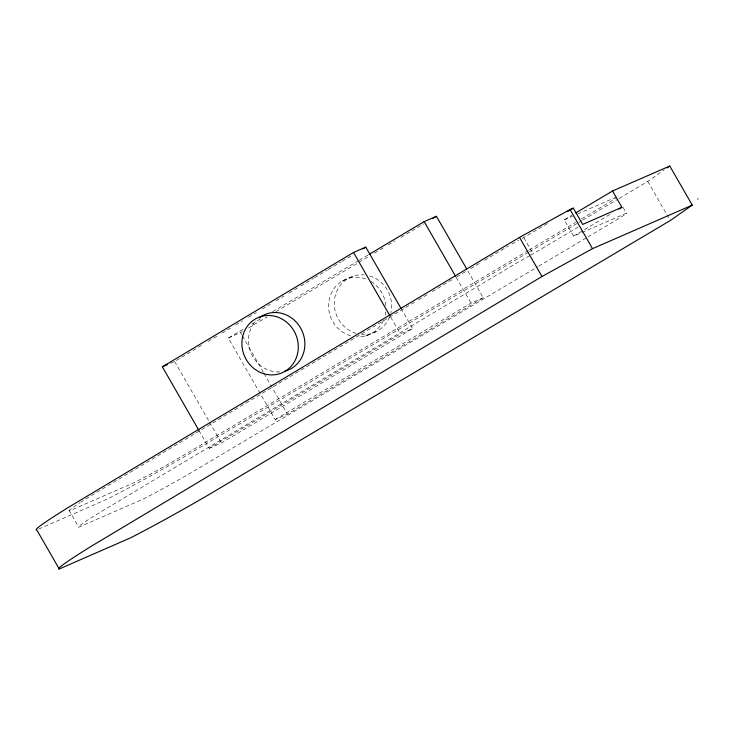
<?xml version="1.0" encoding="UTF-8"?>
<svg xmlns="http://www.w3.org/2000/svg" width="735" height="735" viewBox="0 0 735 735"><rect width="100%" height="100%" fill="white"/><g stroke="black" fill="none" stroke-linecap="round" stroke-linejoin="round"><path stroke-width="0.55" stroke-dasharray="3.67 2.76" d="M619.201 198.413L647.783 181.416L664.275 169.877M170.529 363.265L174.618 361.482L203.2 344.384M208.124 341.435L216.99 336.134M221.915 333.185L230.79 327.883M235.714 324.934L242.614 320.809M248.522 317.272L256.405 312.55M262.321 309.012L270.204 304.299M276.112 300.762L283.995 296.049M288.919 293.1L299.761 286.613M300.744 286.025L313.551 278.363M314.543 277.775L327.351 270.113M328.334 269.524L341.141 261.862M342.133 261.274L351.982 255.376M414.485 302.204L89.762 496.548A60.27 2.527 -29.9 0 0 80.887 502.115M418.426 299.852L428.284 293.954M432.226 291.593L452.916 279.217M456.858 276.865L466.707 270.967M470.648 268.606L480.506 262.717M484.448 260.355L506.819 247.015A22.638 0.946 -29.9 0 1 508.519 246.032M198.919 430.416L209.209 448.304L400.364 333.947L412.629 328.591L401.769 309.72M209.209 448.304L221.474 442.948L412.629 328.591M467.855 270.939L483.281 297.767L287.44 414.163L275.175 419.52L228.328 338.045L243.083 329.271M251.949 324.006L260.806 318.742M272.612 311.723L358.23 260.833M359.213 260.245L368.07 254.981M228.328 338.045L242.559 331.522M248.467 328.012L267.163 316.895M276.02 311.631L369.512 256.065M374.427 253.143L383.284 247.879M388.209 244.948L395.099 240.86M400.998 237.35L410.847 231.497M411.83 230.909L423.636 223.89M522.135 238.498L548.393 222.971M623.087 207.417L626.395 213.168L573.539 236.137L564.168 219.848L571.913 215.226M528.364 250.46L181.674 456.444A60.27 2.527 -29.9 0 1 133.54 482.923L69.412 510.908L78.774 527.206L142.912 499.212A60.27 2.527 -29.9 0 0 191.045 472.734L537.726 266.759M529.347 249.872L575.652 222.356M581.56 218.837L609.379 202.263A22.638 0.946 -29.9 0 0 615.618 198.229M528.502 252.316L185.725 455.93A98.214 4.116 -29.9 0 1 107.282 499.083L37.742 529.512M529.485 251.728L577.793 223.017M578.776 222.429L581.734 220.675M582.717 220.087L618.208 198.992M530.67 255.229L578.785 226.738M573.539 236.137L612.237 213.058M275.175 419.52L471.016 303.114L483.281 297.767M538.718 266.171L586.989 237.478M587.972 236.89L618.741 218.561A22.638 0.946 -29.9 0 0 626.395 213.168M564.168 219.848L572.436 216.237M577.6 213.977L615.838 197.292M342.262 281.009L347.94 278.602M349.097 278.133L354.784 275.726M365.396 336.024L371.074 333.616M372.241 333.148L377.919 330.741M647.783 181.416L666.333 213.683M666.902 214.657L669.714 219.544M523.807 237.635L533.169 253.933M456.159 277.279L471.016 303.114M390.671 317.088L400.364 333.947M240.593 332.689L241.732 334.682M242.302 335.675L263.442 372.434M264.012 373.426L287.44 414.163M174.618 361.482L208.905 421.091M209.475 422.083L221.474 442.948M383.413 320.432A30.098 28.435 67 0 1 358 336.933M350.549 335.794A30.098 28.435 67 0 1 329.767 297.335A30.098 28.435 67 0 1 367.031 279.456M370.945 281.45A30.098 28.435 67 0 1 385.884 306.412M385.728 311.971A30.098 28.435 67 0 1 385.149 315.232M529.852 255.661A22.638 0.946 -29.9 0 0 516.191 263.314L99.133 512.846A60.27 2.527 -29.9 0 0 78.774 527.206M279.815 371.928A30.098 27.801 65.9 0 1 251.499 354.031A30.098 27.801 65.9 0 1 256.01 320.754M511.946 244.084A22.638 0.946 -29.9 0 1 518.726 240.317M69.412 510.908A60.27 2.527 -29.9 0 1 80.041 502.657M389.522 317.015A30.098 28.435 67 0 1 361.537 334.407M356.227 333.396A30.098 28.435 67 0 1 334.517 299.246A30.098 28.435 67 0 1 364.321 274.936M369.631 275.956A30.098 28.435 67 0 1 390.827 312.825"/><path stroke-width="1.1" d="M667.022 167.947L669.769 166.027L692.26 205.129L670.274 220.528L208.216 495.041A98.214 4.116 -29.9 0 1 129.773 538.195L59.241 568.973L36.75 529.871A98.214 4.116 -29.9 0 1 69.917 506.47L519.489 237.405L570.038 209.548L573.3 208.124L582.671 224.423L621.911 207.298L612.549 190.999L575.781 212.92M697.726 199.111L698.02 198.882M198.919 430.416L162.361 366.829L353.517 252.472L365.782 247.125L401.2 308.728M362.824 248.889L365.782 247.125M692.26 205.129L592.52 248.66L541.98 276.507L92.408 545.581A98.214 4.116 -29.9 0 0 59.241 568.973M369.053 254.402L424.168 221.639L436.434 216.292L466.707 268.946M432.492 218.626L436.434 216.292M567.558 211.551L573.3 208.124M619.008 209.025L621.911 207.298M162.361 366.829L167.47 364.597M612.549 190.999L669.769 166.027M570.038 209.548L592.52 248.66M519.489 237.405L541.98 276.507M424.168 221.639L455.59 276.286M353.517 252.472L390.101 316.096M259.106 317.933A30.098 27.801 65.9 0 1 301.616 329.941A30.098 27.801 65.9 0 1 284.978 371.12M242.605 336.85A30.098 27.801 65.9 0 0 278.39 374.069A30.098 27.801 65.9 0 0 289.287 324.64A30.098 27.801 65.9 0 0 242.605 336.85"/></g></svg>
